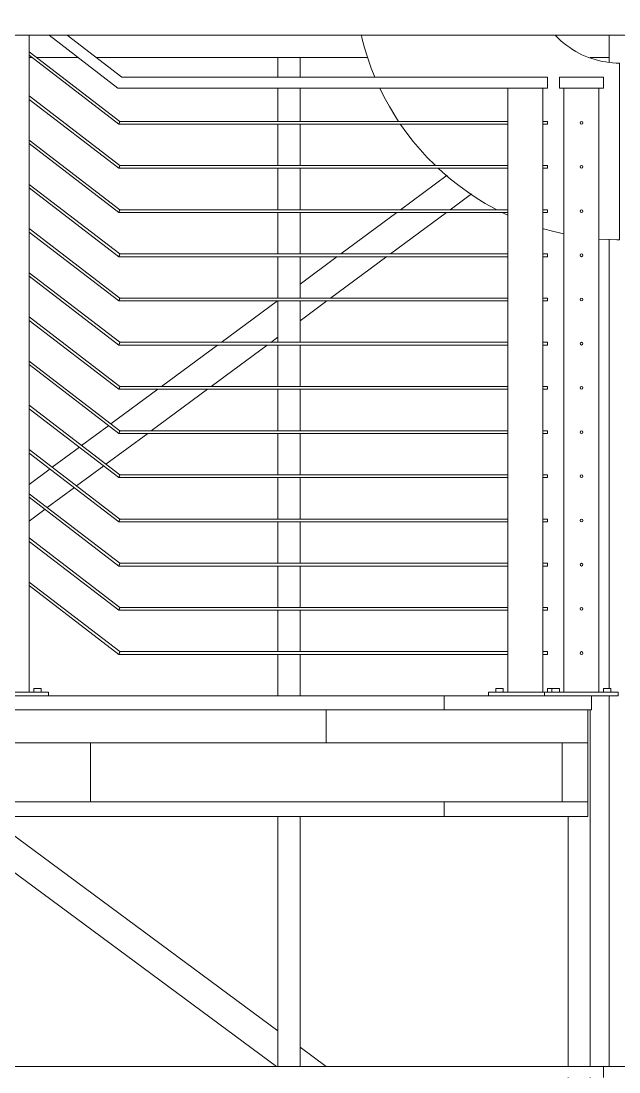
# Model space of a CAD drawing. Header units: inches. Extents: x -9046 to -7171, y -279 to 479.
# Drawn here: x -8550.7 to -8510.1, y 62.7 to 134.1 of the extents above; entities that cross this region are included whole.
import ezdxf

# ---------------------------------------------------------------- set-up
doc = ezdxf.new("R2010")
doc.units = ezdxf.units.IN
doc.header["$MEASUREMENT"] = 0
for name, color, linetype, lineweight in [('A-FLOR-HRAL', 11, 'Continuous', 9), ('A-GLAZ-CWMG', 51, 'Continuous', 9), ('M-HVAC-DUCT', 70, 'Continuous', 9), ('S-BEAM', 12, 'Continuous', 9), ('S-COLS', 52, 'Continuous', 9), ('S-STRS', 31, 'Continuous', 9)]:
    doc.layers.add(name, color=color, linetype=linetype, lineweight=lineweight)

# ---------------------------------------------------------------- blocks, each defined once
blk = doc.blocks.new('Railing - 2_ x 1_2_ 2-2115954-BUILDING SECTION - EAST_WEST - LOOKING SOUTH')
at = {"layer": 'A-FLOR-HRAL'}
for p, q in [((-8552.528, 133.125), (-8552.528, 88.533)), ((-8550.153, 88.533), (-8550.153, 133.125)), ((-8548.84, 88.533), (-8553.84, 88.533)), ((-8553.84, 88.533), (-8553.84, 88.283)), ((-8553.34, 88.533), (-8553.34, 88.783)), ((-8553.09, 88.783), (-8553.34, 88.783)), ((-8552.84, 88.783), (-8553.09, 88.783)), ((-8552.84, 88.783), (-8552.84, 88.533)), ((-8549.84, 88.533), (-8549.84, 88.783)), ((-8549.59, 88.783), (-8549.84, 88.783)), ((-8549.34, 88.783), (-8549.59, 88.783)), ((-8549.34, 88.783), (-8549.34, 88.533)), ((-8548.84, 88.283), (-8548.84, 88.533))]:
    blk.add_line(p, q, dxfattribs=at)
blk = doc.blocks.new('Railing - 2_ x 1_2_ 2-V2-BUILDING SECTION - EAST_WEST - LOOKING SOUTH')
at = {"layer": 'A-FLOR-HRAL'}
for p, q in [((-8517.694, 129.533), (-8517.694, 88.533)), ((-8515.319, 88.533), (-8515.319, 129.533)), ((-8515.194, 88.533), (-8519.007, 88.533)), ((-8519.007, 88.533), (-8519.007, 88.283)), ((-8518.507, 88.533), (-8518.507, 88.783)), ((-8518.257, 88.783), (-8518.507, 88.783)), ((-8518.007, 88.783), (-8518.257, 88.783)), ((-8518.007, 88.783), (-8518.007, 88.533)), ((-8515.007, 88.533), (-8515.007, 88.783)), ((-8514.757, 88.783), (-8515.007, 88.783)), ((-8514.694, 88.783), (-8514.757, 88.783))]:
    blk.add_line(p, q, dxfattribs=at)
blk = doc.blocks.new('Railing - Railing-1347424-BUILDING SECTION - EAST_WEST - LOOKING SOUTH')
at = {"layer": 'A-FLOR-HRAL'}
for p, q in [((-8548.809, 133.125), (-8544.134, 129.533)), ((-8547.578, 133.125), (-8543.879, 130.283)), ((-8544.007, 127.283), (-8550.153, 132.005)), ((-8550.153, 131.769), (-8544.071, 127.096)), ((-8543.879, 130.283), (-8515.007, 130.283)), ((-8515.007, 130.283), (-8515.007, 129.533)), ((-8544.134, 129.533), (-8515.007, 129.533)), ((-8544.007, 124.283), (-8550.153, 129.005)), ((-8550.153, 128.769), (-8544.071, 124.096)), ((-8544.071, 127.096), (-8517.694, 127.096)), ((-8517.694, 127.283), (-8544.007, 127.283)), ((-8515.007, 127.283), (-8515.319, 127.283)), ((-8515.319, 127.096), (-8515.007, 127.096)), ((-8515.007, 127.283), (-8515.007, 127.19)), ((-8515.007, 127.19), (-8515.007, 127.096)), ((-8544.007, 121.283), (-8550.153, 126.005)), ((-8550.153, 125.769), (-8544.071, 121.096)), ((-8517.694, 124.283), (-8544.007, 124.283)), ((-8515.007, 124.283), (-8515.319, 124.283)), ((-8515.007, 124.283), (-8515.007, 124.19)), ((-8515.007, 124.19), (-8515.007, 124.096)), ((-8544.071, 124.096), (-8517.694, 124.096)), ((-8515.319, 124.096), (-8515.007, 124.096)), ((-8544.007, 118.283), (-8550.153, 123.005)), ((-8550.153, 122.769), (-8544.071, 118.096)), ((-8544.071, 121.096), (-8517.694, 121.096)), ((-8517.694, 121.283), (-8544.007, 121.283)), ((-8515.007, 121.283), (-8515.319, 121.283)), ((-8515.319, 121.096), (-8515.007, 121.096)), ((-8515.007, 121.283), (-8515.007, 121.19)), ((-8515.007, 121.19), (-8515.007, 121.096)), ((-8544.007, 115.283), (-8550.153, 120.005)), ((-8550.153, 119.769), (-8544.071, 115.096)), ((-8544.071, 118.096), (-8517.694, 118.096)), ((-8517.694, 118.283), (-8544.007, 118.283)), ((-8515.007, 118.283), (-8515.319, 118.283)), ((-8515.319, 118.096), (-8515.007, 118.096)), ((-8515.007, 118.283), (-8515.007, 118.19)), ((-8515.007, 118.19), (-8515.007, 118.096)), ((-8544.007, 112.283), (-8550.153, 117.005)), ((-8550.153, 116.769), (-8544.071, 112.096)), ((-8544.071, 115.096), (-8517.694, 115.096)), ((-8517.694, 115.283), (-8544.007, 115.283)), ((-8515.007, 115.283), (-8515.319, 115.283)), ((-8515.319, 115.096), (-8515.007, 115.096)), ((-8515.007, 115.283), (-8515.007, 115.19)), ((-8515.007, 115.19), (-8515.007, 115.096)), ((-8544.007, 109.283), (-8550.153, 114.005)), ((-8550.153, 113.769), (-8544.071, 109.096)), ((-8544.071, 112.096), (-8517.694, 112.096)), ((-8517.694, 112.283), (-8544.007, 112.283)), ((-8515.007, 112.283), (-8515.319, 112.283)), ((-8515.319, 112.096), (-8515.007, 112.096)), ((-8515.007, 112.283), (-8515.007, 112.19)), ((-8515.007, 112.19), (-8515.007, 112.096)), ((-8544.007, 106.283), (-8550.153, 111.005)), ((-8550.153, 110.769), (-8544.071, 106.096)), ((-8517.694, 109.283), (-8544.007, 109.283)), ((-8515.007, 109.283), (-8515.319, 109.283)), ((-8515.007, 109.283), (-8515.007, 109.19)), ((-8515.007, 109.19), (-8515.007, 109.096)), ((-8544.071, 109.096), (-8517.694, 109.096)), ((-8515.319, 109.096), (-8515.007, 109.096)), ((-8544.007, 103.283), (-8550.153, 108.005)), ((-8550.153, 107.769), (-8544.071, 103.096)), ((-8544.071, 106.096), (-8517.694, 106.096)), ((-8517.694, 106.283), (-8544.007, 106.283)), ((-8515.007, 106.283), (-8515.319, 106.283)), ((-8515.319, 106.096), (-8515.007, 106.096)), ((-8515.007, 106.283), (-8515.007, 106.19)), ((-8515.007, 106.19), (-8515.007, 106.096)), ((-8544.007, 100.283), (-8550.153, 105.005)), ((-8550.153, 104.769), (-8544.071, 100.096)), ((-8544.071, 103.096), (-8517.694, 103.096)), ((-8517.694, 103.283), (-8544.007, 103.283)), ((-8515.007, 103.283), (-8515.319, 103.283)), ((-8515.319, 103.096), (-8515.007, 103.096)), ((-8515.007, 103.283), (-8515.007, 103.19)), ((-8515.007, 103.19), (-8515.007, 103.096)), ((-8544.007, 97.283), (-8550.153, 102.005)), ((-8550.153, 101.769), (-8544.071, 97.096)), ((-8544.071, 100.096), (-8517.694, 100.096)), ((-8517.694, 100.283), (-8544.007, 100.283)), ((-8515.007, 100.283), (-8515.319, 100.283)), ((-8515.319, 100.096), (-8515.007, 100.096)), ((-8515.007, 100.283), (-8515.007, 100.19)), ((-8515.007, 100.19), (-8515.007, 100.096)), ((-8544.007, 94.283), (-8550.153, 99.005)), ((-8550.153, 98.769), (-8544.071, 94.096)), ((-8544.071, 97.096), (-8517.694, 97.096)), ((-8517.694, 97.283), (-8544.007, 97.283)), ((-8515.007, 97.283), (-8515.319, 97.283)), ((-8515.319, 97.096), (-8515.007, 97.096)), ((-8515.007, 97.283), (-8515.007, 97.19)), ((-8515.007, 97.19), (-8515.007, 97.096)), ((-8544.007, 91.283), (-8550.153, 96.005)), ((-8550.153, 95.769), (-8544.071, 91.096)), ((-8517.694, 94.283), (-8544.007, 94.283)), ((-8515.007, 94.283), (-8515.319, 94.283)), ((-8515.007, 94.283), (-8515.007, 94.19)), ((-8515.007, 94.19), (-8515.007, 94.096)), ((-8544.071, 94.096), (-8517.694, 94.096)), ((-8515.319, 94.096), (-8515.007, 94.096)), ((-8544.071, 91.096), (-8517.694, 91.096)), ((-8517.694, 91.283), (-8544.007, 91.283)), ((-8515.007, 91.283), (-8515.319, 91.283)), ((-8515.319, 91.096), (-8515.007, 91.096)), ((-8515.007, 91.283), (-8515.007, 91.19)), ((-8515.007, 91.19), (-8515.007, 91.096))]:
    blk.add_line(p, q, dxfattribs=at)
for points in [[(-8544.071, 127.096), (-8544.071, 127.096), (-8544.068, 127.102), (-8544.062, 127.123), (-8544.055, 127.142), (-8544.047, 127.165), (-8544.041, 127.181), (-8544.039, 127.19)], [(-8544.071, 124.096), (-8544.071, 124.096), (-8544.068, 124.102), (-8544.062, 124.123), (-8544.055, 124.142), (-8544.047, 124.165), (-8544.041, 124.181), (-8544.039, 124.19)], [(-8544.071, 121.096), (-8544.071, 121.096), (-8544.068, 121.102), (-8544.062, 121.123), (-8544.055, 121.142), (-8544.047, 121.165), (-8544.041, 121.181), (-8544.039, 121.19)], [(-8544.071, 118.096), (-8544.071, 118.096), (-8544.068, 118.102), (-8544.062, 118.123), (-8544.055, 118.142), (-8544.047, 118.165), (-8544.041, 118.181), (-8544.039, 118.19)], [(-8544.071, 115.096), (-8544.071, 115.096), (-8544.068, 115.102), (-8544.062, 115.123), (-8544.055, 115.142), (-8544.047, 115.165), (-8544.041, 115.181), (-8544.039, 115.19)], [(-8544.071, 112.096), (-8544.071, 112.096), (-8544.068, 112.102), (-8544.062, 112.123), (-8544.055, 112.142), (-8544.047, 112.165), (-8544.041, 112.181), (-8544.039, 112.19)], [(-8544.071, 109.096), (-8544.071, 109.096), (-8544.068, 109.102), (-8544.062, 109.123), (-8544.055, 109.142), (-8544.047, 109.165), (-8544.041, 109.181), (-8544.039, 109.19)], [(-8544.071, 106.096), (-8544.071, 106.096), (-8544.068, 106.102), (-8544.062, 106.123), (-8544.055, 106.142), (-8544.047, 106.165), (-8544.041, 106.181), (-8544.039, 106.19)], [(-8544.071, 103.096), (-8544.071, 103.096), (-8544.068, 103.102), (-8544.062, 103.123), (-8544.055, 103.142), (-8544.047, 103.165), (-8544.041, 103.181), (-8544.039, 103.19)], [(-8544.071, 100.096), (-8544.071, 100.096), (-8544.068, 100.102), (-8544.062, 100.123), (-8544.055, 100.142), (-8544.047, 100.165), (-8544.041, 100.181), (-8544.039, 100.19)], [(-8544.071, 97.096), (-8544.071, 97.096), (-8544.068, 97.102), (-8544.062, 97.123), (-8544.055, 97.142), (-8544.047, 97.165), (-8544.041, 97.181), (-8544.039, 97.19)], [(-8544.071, 94.096), (-8544.071, 94.096), (-8544.068, 94.102), (-8544.062, 94.123), (-8544.055, 94.142), (-8544.047, 94.165), (-8544.041, 94.181), (-8544.039, 94.19)], [(-8544.071, 91.096), (-8544.071, 91.096), (-8544.068, 91.102), (-8544.062, 91.123), (-8544.055, 91.142), (-8544.047, 91.165), (-8544.041, 91.181), (-8544.039, 91.19)]]:
    blk.add_open_spline(points, degree=3, knots=[0.5, 0.5, 0.5, 0.5, 0.6666667, 0.75, 0.8333333, 0.9166667, 1, 1, 1, 1], dxfattribs=at)
for points in [[(-8544.039, 127.19), (-8544.036, 127.198), (-8544.03, 127.214), (-8544.023, 127.237), (-8544.016, 127.257), (-8544.011, 127.272), (-8544.008, 127.281), (-8544.007, 127.283), (-8544.007, 127.283)], [(-8544.039, 124.19), (-8544.036, 124.198), (-8544.03, 124.214), (-8544.023, 124.237), (-8544.016, 124.257), (-8544.011, 124.272), (-8544.008, 124.281), (-8544.007, 124.283), (-8544.007, 124.283)], [(-8544.039, 121.19), (-8544.036, 121.198), (-8544.03, 121.214), (-8544.023, 121.237), (-8544.016, 121.257), (-8544.011, 121.272), (-8544.008, 121.281), (-8544.007, 121.283), (-8544.007, 121.283)], [(-8544.039, 118.19), (-8544.036, 118.198), (-8544.03, 118.214), (-8544.023, 118.237), (-8544.016, 118.257), (-8544.011, 118.272), (-8544.008, 118.281), (-8544.007, 118.283), (-8544.007, 118.283)], [(-8544.039, 115.19), (-8544.036, 115.198), (-8544.03, 115.214), (-8544.023, 115.237), (-8544.016, 115.257), (-8544.011, 115.272), (-8544.008, 115.281), (-8544.007, 115.283), (-8544.007, 115.283)], [(-8544.039, 112.19), (-8544.036, 112.198), (-8544.03, 112.214), (-8544.023, 112.237), (-8544.016, 112.257), (-8544.011, 112.272), (-8544.008, 112.281), (-8544.007, 112.283), (-8544.007, 112.283)], [(-8544.039, 109.19), (-8544.036, 109.198), (-8544.03, 109.214), (-8544.023, 109.237), (-8544.016, 109.257), (-8544.011, 109.272), (-8544.008, 109.281), (-8544.007, 109.283), (-8544.007, 109.283)], [(-8544.039, 106.19), (-8544.036, 106.198), (-8544.03, 106.214), (-8544.023, 106.237), (-8544.016, 106.257), (-8544.011, 106.272), (-8544.008, 106.281), (-8544.007, 106.283), (-8544.007, 106.283)], [(-8544.039, 103.19), (-8544.036, 103.198), (-8544.03, 103.214), (-8544.023, 103.237), (-8544.016, 103.257), (-8544.011, 103.272), (-8544.008, 103.281), (-8544.007, 103.283), (-8544.007, 103.283)], [(-8544.039, 100.19), (-8544.036, 100.198), (-8544.03, 100.214), (-8544.023, 100.237), (-8544.016, 100.257), (-8544.011, 100.272), (-8544.008, 100.281), (-8544.007, 100.283), (-8544.007, 100.283)], [(-8544.039, 97.19), (-8544.036, 97.198), (-8544.03, 97.214), (-8544.023, 97.237), (-8544.016, 97.257), (-8544.011, 97.272), (-8544.008, 97.281), (-8544.007, 97.283), (-8544.007, 97.283)], [(-8544.039, 94.19), (-8544.036, 94.198), (-8544.03, 94.214), (-8544.023, 94.237), (-8544.016, 94.257), (-8544.011, 94.272), (-8544.008, 94.281), (-8544.007, 94.283), (-8544.007, 94.283)], [(-8544.039, 91.19), (-8544.036, 91.198), (-8544.03, 91.214), (-8544.023, 91.237), (-8544.016, 91.257), (-8544.011, 91.272), (-8544.008, 91.281), (-8544.007, 91.283), (-8544.007, 91.283)]]:
    blk.add_open_spline(points, degree=3, dxfattribs=at)
for name in ['Railing - 2_ x 1_2_ 2-2115954-BUILDING SECTION - EAST_WEST - LOOKING SOUTH', 'Railing - 2_ x 1_2_ 2-V2-BUILDING SECTION - EAST_WEST - LOOKING SOUTH']:
    blk.add_blockref(name, (0, 0))
blk = doc.blocks.new('Railing - Railing-1789549-BUILDING SECTION - EAST_WEST - LOOKING SOUTH')
at = {"layer": 'A-FLOR-HRAL'}
for p, q in [((-8623.132, 63.125), (-8511.194, 63.125)), ((-8511.194, 63.125), (-8511.194, 62.375)), ((-8508.194, 63.125), (-8511.194, 63.125)), ((-8511.194, 63.125), (-8511.194, 62.375))]:
    blk.add_line(p, q, dxfattribs=at)
blk = doc.blocks.new('Railing - 2_ x 1_2_ 2-V13-BUILDING SECTION - EAST_WEST - LOOKING SOUTH')
at = {"layer": 'A-FLOR-HRAL'}
for p, q in [((-8513.882, 129.533), (-8513.882, 88.533)), ((-8511.507, 88.533), (-8511.507, 129.533)), ((-8515.194, 88.533), (-8510.194, 88.533)), ((-8515.194, 88.533), (-8515.194, 88.283)), ((-8514.694, 88.783), (-8514.694, 88.533)), ((-8514.694, 88.783), (-8514.194, 88.783)), ((-8514.194, 88.533), (-8514.194, 88.783)), ((-8511.194, 88.783), (-8511.194, 88.533)), ((-8511.194, 88.783), (-8510.694, 88.783)), ((-8510.694, 88.533), (-8510.694, 88.783)), ((-8510.194, 88.283), (-8510.194, 88.533)), ((-8510.194, 88.283), (-8515.194, 88.283))]:
    blk.add_line(p, q, dxfattribs=at)
blk = doc.blocks.new('Railing - Railing-1789708-BUILDING SECTION - EAST_WEST - LOOKING SOUTH')
at = {"layer": 'A-FLOR-HRAL'}
for p, q in [((-8511.194, 130.283), (-8514.194, 130.283)), ((-8514.194, 130.283), (-8514.194, 129.533)), ((-8511.194, 129.533), (-8511.194, 130.283)), ((-8514.194, 129.533), (-8511.194, 129.533))]:
    blk.add_line(p, q, dxfattribs=at)
for centre, start, end in [((-8512.694, 127.19), 0, 180), ((-8512.694, 127.19), 180, 0), ((-8512.694, 124.19), 0, 180), ((-8512.694, 124.19), 180, 0), ((-8512.694, 121.19), 0, 180), ((-8512.694, 121.19), 180, 0), ((-8512.694, 118.19), 0, 180), ((-8512.694, 118.19), 180, 0), ((-8512.694, 115.19), 0, 180), ((-8512.694, 115.19), 180, 0), ((-8512.694, 112.19), 0, 180), ((-8512.694, 112.19), 180, 0), ((-8512.694, 109.19), 0, 180), ((-8512.694, 109.19), 180, 0), ((-8512.694, 106.19), 0, 180), ((-8512.694, 106.19), 180, 0), ((-8512.694, 103.19), 0, 180), ((-8512.694, 103.19), 180, 0), ((-8512.694, 100.19), 0, 180), ((-8512.694, 100.19), 180, 0), ((-8512.694, 97.19), 0, 180), ((-8512.694, 97.19), 180, 0), ((-8512.694, 94.19), 0, 180), ((-8512.694, 94.19), 180, 0), ((-8512.694, 91.19), 0, 180), ((-8512.694, 91.19), 180, 0)]:
    blk.add_arc(centre, 0.0938, start, end, dxfattribs=at)
blk.add_blockref('Railing - 2_ x 1_2_ 2-V13-BUILDING SECTION - EAST_WEST - LOOKING SOUTH', (0, 0))
blk = doc.blocks.new('Structural Framing 17 - Structural Framing 17-1885627-BUILDING SECTION - EAST_WEST - LOOKING SOUTH')
at = {"layer": 'S-BEAM'}
for p, q in [((-8521.797, 123.626), (-8524.967, 121.28)), ((-8521.605, 121.28), (-8520.156, 122.352)), ((-8525.212, 121.099), (-8529.02, 118.28)), ((-8525.658, 118.28), (-8521.847, 121.101)), ((-8529.265, 118.099), (-8531.784, 116.235)), ((-8529.712, 115.28), (-8525.903, 118.099)), ((-8533.319, 115.099), (-8537.13, 112.278)), ((-8531.784, 113.746), (-8529.957, 115.099)), ((-8537.372, 112.099), (-8541.182, 109.279)), ((-8537.822, 109.278), (-8534.01, 112.099)), ((-8533.765, 112.28), (-8533.284, 112.636)), ((-8541.425, 109.099), (-8544.61, 106.742)), ((-8541.873, 106.279), (-8538.064, 109.099)), ((-8544.761, 106.63), (-8546.599, 105.27)), ((-8544.949, 104.003), (-8542.117, 106.099)), ((-8546.75, 105.158), (-8548.588, 103.798)), ((-8548.739, 103.686), (-8550.153, 102.64)), ((-8546.938, 102.531), (-8545.1, 103.891)), ((-8548.927, 101.059), (-8547.089, 102.419)), ((-8550.153, 100.152), (-8549.078, 100.947)), ((-8533.284, 65.54), (-8551.468, 78.997)), ((-8551.468, 76.509), (-8533.384, 63.125)), ((-8530.022, 63.125), (-8531.784, 64.429))]:
    blk.add_line(p, q, dxfattribs=at)
blk = doc.blocks.new('Dimension Lumber - GLULAM - 5_125 in_ x 15_125 in_-2273031-BUILDING SECTION - EAST_WEST - LOOKING SOUTH')
at = {"layer": 'S-BEAM'}
h = blk.add_hatch(dxfattribs=at)
h.set_pattern_fill('FP_23', color=256, style=0, pattern_type=2)
h.set_pattern_definition([(180, (-8490.551, 140.687), (2e-16, 2), [])])
h.paths.add_polyline_path([(-8617.569, 133.125), (-8472.944, 133.125), (-8472.944, 148.174), (-8511.319, 148.174), (-8511.319, 148.25), (-8622.632, 148.25), (-8622.632, 147.188), (-8618.632, 147.188), (-8618.632, 134.188), (-8622.632, 134.188), (-8622.632, 134), (-8623.132, 134), (-8623.132, 133.125), (-8617.79, 133.125)], flags=0)
h.paths.add_polyline_path([(-8398.569, 133.125), (-8398.569, 148.25), (-8399.069, 148.25), (-8399.069, 133.125)], flags=0)
blk.add_line((-8472.944, 133.125), (-8623.132, 133.125), dxfattribs=at)
blk = doc.blocks.new('Rectangular Mullion - Stud - Base_Head-V14-BUILDING SECTION - EAST_WEST - LOOKING SOUTH')
at = {"layer": 'A-GLAZ-CWMG'}
for p, q in [((-8510.819, 131.625), (-8512.098, 131.625)), ((-8492.417, 131.625), (-8506.319, 131.625))]:
    blk.add_line(p, q, dxfattribs=at)
blk = doc.blocks.new('Rectangular Mullion - Stud - Base_Head-V15-BUILDING SECTION - EAST_WEST - LOOKING SOUTH')
at = {"layer": 'A-GLAZ-CWMG'}
blk.add_line((-8527.202, 131.625), (-8531.784, 131.625), dxfattribs=at)
blk = doc.blocks.new('Rectangular Mullion - Stud - Base_Head-V16-BUILDING SECTION - EAST_WEST - LOOKING SOUTH')
at = {"layer": 'A-GLAZ-CWMG'}
for p, q in [((-8549.965, 131.625), (-8550.153, 131.625)), ((-8546.857, 131.625), (-8549.658, 131.625)), ((-8531.784, 131.625), (-8545.626, 131.625))]:
    blk.add_line(p, q, dxfattribs=at)
blk = doc.blocks.new('Round Elbow - 1 D-1881731-BUILDING SECTION - EAST_WEST - LOOKING SOUTH')
at = {"layer": 'M-HVAC-DUCT'}
for p, q in [((-8510.104, 131.238), (-8510.104, 125.238)), ((-8510.104, 125.238), (-8510.104, 119.238))]:
    blk.add_line(p, q, dxfattribs=at)
at = {"layer": 'M-HVAC-DUCT', "flags": 128}
for points in [[(-8527.625, 133.125), (-8527.588, 132.959), (-8527.403, 132.263), (-8527.19, 131.576), (-8526.95, 130.897), (-8526.705, 130.283)], [(-8510.104, 131.238), (-8510.344, 131.243), (-8510.583, 131.257), (-8510.822, 131.281), (-8511.06, 131.315), (-8511.296, 131.357), (-8511.53, 131.41), (-8511.762, 131.472), (-8511.991, 131.542), (-8512.217, 131.623), (-8512.44, 131.712), (-8512.659, 131.809), (-8512.874, 131.916), (-8513.085, 132.031), (-8513.291, 132.154), (-8513.492, 132.286), (-8513.687, 132.425), (-8513.877, 132.572), (-8514.06, 132.727), (-8514.237, 132.889), (-8514.408, 133.058), (-8514.471, 133.125)], [(-8526.371, 129.533), (-8526.07, 128.926), (-8525.725, 128.294), (-8525.354, 127.677), (-8525.095, 127.28)], [(-8524.978, 127.102), (-8524.96, 127.074), (-8524.542, 126.488), (-8524.1, 125.92), (-8523.636, 125.369), (-8523.151, 124.837), (-8522.644, 124.325), (-8522.596, 124.28)], [(-8522.404, 124.101), (-8522.118, 123.834), (-8521.572, 123.365), (-8521.009, 122.917), (-8520.427, 122.492), (-8519.829, 122.091), (-8519.216, 121.715), (-8518.588, 121.363), (-8518.432, 121.283)], [(-8518.064, 121.096), (-8517.946, 121.036), (-8517.694, 120.92)], [(-8515.319, 120.011), (-8515.265, 119.994), (-8514.571, 119.801), (-8513.882, 119.639)], [(-8511.507, 119.296), (-8511.018, 119.261), (-8510.298, 119.239), (-8510.104, 119.238)]]:
    blk.add_lwpolyline(points, dxfattribs=at)
blk = doc.blocks.new('Rectangular Mullion - Stud - Vertical-V32-BUILDING SECTION - EAST_WEST - LOOKING SOUTH')
at = {"layer": 'A-GLAZ-CWMG'}
for p, q in [((-8512.101, 87.342), (-8512.101, 63.125)), ((-8513.601, 80.092), (-8513.601, 63.125)), ((-8513.601, 62.375), (-8513.601, 60.122)), ((-8512.101, 62.375), (-8512.101, 60.122)), ((-8513.601, 59.941), (-8513.601, 57.122)), ((-8512.101, 59.941), (-8512.101, 57.122)), ((-8513.601, 56.941), (-8513.601, 54.122)), ((-8512.101, 56.941), (-8512.101, 54.122)), ((-8513.601, 53.941), (-8513.601, 51.122)), ((-8512.101, 53.941), (-8512.101, 51.122)), ((-8513.601, 50.941), (-8513.601, 50.625)), ((-8512.101, 50.941), (-8512.101, 50.625)), ((-8512.101, 50.625), (-8513.601, 50.625))]:
    blk.add_line(p, q, dxfattribs=at)
blk = doc.blocks.new('Rectangular Mullion - Stud - Vertical-V33-BUILDING SECTION - EAST_WEST - LOOKING SOUTH')
at = {"layer": 'A-GLAZ-CWMG'}
for p, q in [((-8533.284, 131.625), (-8531.784, 131.625)), ((-8533.284, 131.625), (-8533.284, 130.283)), ((-8531.784, 131.625), (-8531.784, 130.283)), ((-8533.284, 129.533), (-8533.284, 127.277)), ((-8531.784, 129.533), (-8531.784, 127.276)), ((-8533.284, 127.099), (-8533.284, 124.277)), ((-8531.784, 127.099), (-8531.784, 124.276)), ((-8533.284, 124.099), (-8533.284, 121.277)), ((-8531.784, 124.099), (-8531.784, 121.276)), ((-8533.284, 121.099), (-8533.284, 118.277)), ((-8531.784, 121.099), (-8531.784, 118.276)), ((-8533.284, 118.099), (-8533.284, 115.277)), ((-8531.784, 118.099), (-8531.784, 115.276)), ((-8533.284, 115.099), (-8533.284, 112.277)), ((-8531.784, 115.099), (-8531.784, 112.276)), ((-8533.284, 112.099), (-8533.284, 109.277)), ((-8531.784, 112.099), (-8531.784, 109.276)), ((-8533.284, 109.099), (-8533.284, 106.277)), ((-8531.784, 109.099), (-8531.784, 106.276)), ((-8533.284, 106.099), (-8533.284, 103.277)), ((-8531.784, 106.099), (-8531.784, 103.276)), ((-8533.284, 103.099), (-8533.284, 100.277)), ((-8531.784, 103.099), (-8531.784, 100.276)), ((-8533.284, 100.099), (-8533.284, 97.277)), ((-8531.784, 100.099), (-8531.784, 97.276)), ((-8533.284, 97.099), (-8533.284, 94.277)), ((-8531.784, 97.099), (-8531.784, 94.276)), ((-8533.284, 94.099), (-8533.284, 91.277)), ((-8531.784, 94.099), (-8531.784, 91.276)), ((-8533.284, 91.099), (-8533.284, 88.283)), ((-8531.784, 91.099), (-8531.784, 88.283)), ((-8533.284, 80.092), (-8533.284, 63.125)), ((-8531.784, 80.092), (-8531.784, 63.125))]:
    blk.add_line(p, q, dxfattribs=at)

msp = doc.modelspace()

# ---------------------------------------------------------------- hatches: boundary and pattern name
at = {"layer": 'S-STRS'}
h = msp.add_hatch(dxfattribs=at)
h.set_pattern_fill('FP_7', color=256, style=0, pattern_type=2)
h.set_pattern_definition([(0, (-8554.007, 0.8), (0, 4), []), (90, (-8554.007, 0.8), (-8, 8), [4, -28]), (90, (-8538.007, 4.8), (-8, 8), [4, -28])])
h.paths.add_polyline_path([(-8554.00688, 87.34193), (-8512.00688, 87.34193), (-8512.00688, 88.28333), (-8554.00688, 88.28333), (-8554.00688, 87.94714)], flags=0)
h = msp.add_hatch(dxfattribs=at)
h.set_pattern_fill('FP_5', color=256, style=0, pattern_type=2)
h.set_pattern_definition([(0, (-8554.007, 89.083), (0, 4), []), (90, (-8554.007, 89.083), (-8, 8), [4, -28]), (90, (-8538.007, 93.083), (-8, 8), [4, -28])])
h.paths.add_polyline_path([(-8553.73267, 80.09193), (-8512.25688, 80.09193), (-8512.25688, 87.34193), (-8551.26906, 87.34193), (-8551.8634, 85.59288)], flags=0)

# ---------------------------------------------------------------- linework, layer by layer
at = {"layer": 'S-COLS'}
for p, q in [((-8510.81938, 131.3321), (-8510.81938, 133.125)), ((-8510.81938, 88.78333), (-8510.81938, 119.29421)), ((-8510.81938, 63.125), (-8510.81938, 88.28333))]:
    msp.add_line(p, q, dxfattribs=at)
at = {"layer": 'S-STRS'}
for p, q in [((-8554.00688, 88.28333), (-8515.19438, 88.28333)), ((-8512.00688, 88.28333), (-8512.00688, 87.34193)), ((-8512.00688, 87.34193), (-8554.00688, 87.34193)), ((-8512.25688, 87.34193), (-8512.25688, 80.09193)), ((-8512.25688, 80.09193), (-8512.25688, 87.34193)), ((-8512.25688, 80.09193), (-8553.73267, 80.09193))]:
    msp.add_line(p, q, dxfattribs=at)

# ---------------------------------------------------------------- block references
at = {"layer": 'A-FLOR-HRAL'}
for name in ['Railing - Railing-1347424-BUILDING SECTION - EAST_WEST - LOOKING SOUTH', 'Railing - Railing-1789708-BUILDING SECTION - EAST_WEST - LOOKING SOUTH', 'Railing - Railing-1789549-BUILDING SECTION - EAST_WEST - LOOKING SOUTH']:
    msp.add_blockref(name, (0, 0), dxfattribs=at)
at = {"layer": 'A-GLAZ-CWMG'}
for name in ['Rectangular Mullion - Stud - Base_Head-V16-BUILDING SECTION - EAST_WEST - LOOKING SOUTH', 'Rectangular Mullion - Stud - Vertical-V33-BUILDING SECTION - EAST_WEST - LOOKING SOUTH', 'Rectangular Mullion - Stud - Base_Head-V15-BUILDING SECTION - EAST_WEST - LOOKING SOUTH', 'Rectangular Mullion - Stud - Base_Head-V14-BUILDING SECTION - EAST_WEST - LOOKING SOUTH', 'Rectangular Mullion - Stud - Vertical-V32-BUILDING SECTION - EAST_WEST - LOOKING SOUTH']:
    msp.add_blockref(name, (0, 0), dxfattribs=at)
at = {"layer": 'M-HVAC-DUCT'}
msp.add_blockref('Round Elbow - 1 D-1881731-BUILDING SECTION - EAST_WEST - LOOKING SOUTH', (0, 0), dxfattribs=at)
at = {"layer": 'S-BEAM'}
for name in ['Structural Framing 17 - Structural Framing 17-1885627-BUILDING SECTION - EAST_WEST - LOOKING SOUTH', 'Dimension Lumber - GLULAM - 5_125 in_ x 15_125 in_-2273031-BUILDING SECTION - EAST_WEST - LOOKING SOUTH']:
    msp.add_blockref(name, (0, 0), dxfattribs=at)

doc.saveas('drawing.dxf')
